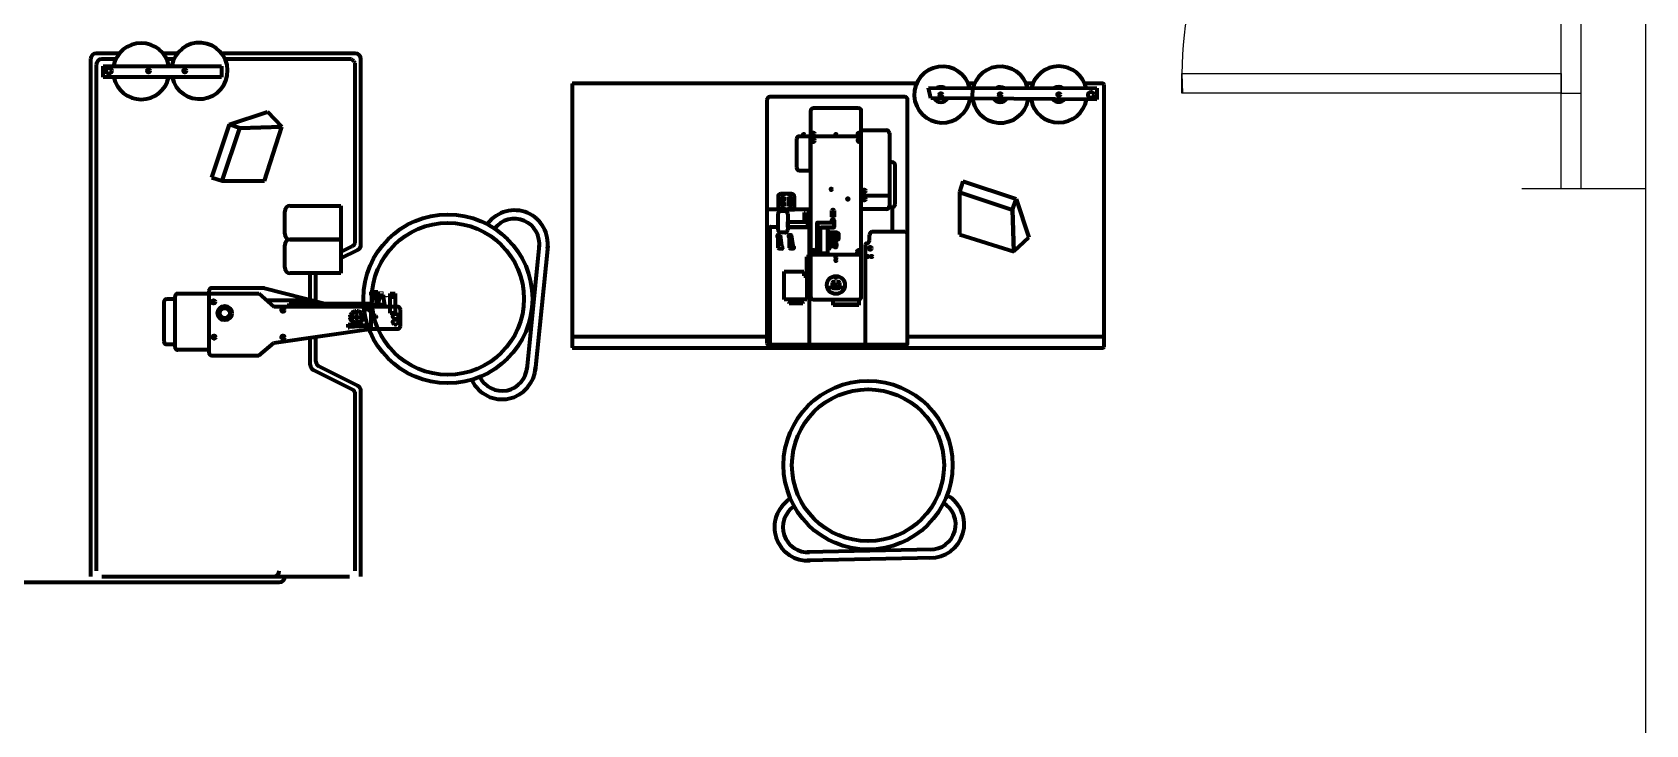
# Model space of a CAD drawing. Header units: inches. Extents: x 548 to 1330, y 676 to 1006.
# Drawn here: x 1187 to 1330.2, y 840.9 to 902.5 of the extents above; entities that cross this region are included whole.
import ezdxf

# ---------------------------------------------------------------- set-up
doc = ezdxf.new("R2010")
doc.units = ezdxf.units.IN
doc.linetypes.add('ACAD_ISO02W100', pattern=[15, 12, -3])
for name, color, linetype in [('chair', 10, 'Continuous'), ('machines', 21, 'Continuous'), ('main wall', 40, 'Continuous')]:
    doc.layers.add(name, color=color, linetype=linetype)

msp = doc.modelspace()

# ---------------------------------------------------------------- linework, layer by layer
for p, q in [((1322.74, 888.54), (1322.74, 972.91)), ((1324.49, 888.54), (1324.49, 972.91)), ((1322.74, 897.04), (1324.49, 897.04)), ((1330.24, 888.54), (1319.24, 888.54)), ((1330.24, 888.54), (1326.99, 888.54))]:
    msp.add_line(p, q)
at = {"color": 21, "lineweight": 0}
for p, q in [((1217.2, 879.7), (1217.2, 879.39)), ((1219.22, 878.07), (1219.67, 878.07)), ((1219.67, 878.07), (1219.67, 876.09)), ((1219.67, 876.09), (1217.69, 876.09))]:
    msp.add_line(p, q, dxfattribs=at)
at = {"lineweight": 0}
for p, q in [((1217.2, 879.39), (1218.15, 879.39)), ((1218.15, 879.39), (1218.15, 878.98)), ((1218.15, 878.98), (1218.77, 878.98)), ((1218.77, 878.98), (1218.77, 879.24)), ((1218.77, 879.24), (1219.22, 879.24)), ((1219.22, 879.24), (1219.22, 878.95)), ((1219.22, 878.95), (1219.22, 878.95)), ((1219.22, 878.95), (1219.22, 878.07))]:
    msp.add_line(p, q, dxfattribs=at)
msp.add_lwpolyline([(1322.74, 898.79), (1322.74, 897.04), (1289.06, 897.04), (1289.06, 898.79)], close=True)
msp.add_arc((1319.49, 898.79), 30.43, 80.5429, 183.2968)
at = {"color": 10, "lineweight": 0}
for centre, start, end in [((1223.89, 878.77), 0, 172.121), ((1223.89, 878.77), 203.4216, 0), ((1261.19, 863.98), 0, 180), ((1261.19, 863.98), 180, 0)]:
    msp.add_arc(centre, 6.75, start, end, dxfattribs=at)
at = {"layer": 'chair', "lineweight": 100}
for p, q in [((1232, 883.55), (1230.9, 872.48)), ((1232.75, 883.49), (1231.64, 872.39)), ((1266.92, 856.5), (1255.8, 856.25)), ((1266.96, 855.75), (1255.8, 855.5))]:
    msp.add_line(p, q, dxfattribs=at)
for centre, radius in [((1223.89, 878.77), 7.5), ((1223.89, 878.77), 6.75), ((1261.19, 863.98), 7.5), ((1261.19, 863.98), 6.75)]:
    msp.add_circle(centre, radius, dxfattribs=at)
for centre, radius, start, end in [((1229.79, 883.67), 2.97, 351.5308, 142.3221), ((1229.79, 883.67), 2.22, 351.5308, 142.3221), ((1228.7, 872.81), 2.97, 206.2857, 357.077), ((1228.7, 872.81), 2.22, 206.2857, 357.077), ((1255.85, 858.47), 2.97, 123.2954, 274.0867), ((1266.76, 858.72), 2.97, 268.5406, 59.3319), ((1255.85, 858.47), 2.22, 123.2954, 274.0867), ((1266.76, 858.72), 2.22, 268.5406, 59.3319)]:
    msp.add_arc(centre, radius, start, end, dxfattribs=at)
at = {"layer": 'machines', "lineweight": 100}
for p, q in [((1192.17, 900.08), (1192.17, 854.08)), ((1194.73, 900.58), (1192.67, 900.58)), ((1192.67, 899.58), (1192.67, 854.58)), ((1194.41, 900.08), (1193.17, 900.08)), ((1199.88, 900.58), (1198.61, 900.58)), ((1199.58, 900.08), (1198.92, 900.08)), ((1215.67, 900.58), (1203.8, 900.58)), ((1215.17, 900.08), (1204.11, 900.08)), ((1215.67, 883.89), (1215.67, 899.58)), ((1216.17, 883.58), (1216.17, 900.08)), ((1193.3, 899.46), (1203.8, 899.46)), ((1193.3, 898.46), (1193.3, 899.46)), ((1203.8, 898.46), (1193.3, 898.46)), ((1203.8, 899.46), (1203.8, 898.46)), ((1234.91, 897.81), (1234.91, 874.51)), ((1265.5, 897.91), (1235.01, 897.91)), ((1266.77, 896.6), (1266.55, 897.52)), ((1266.55, 897.52), (1281.49, 897.48)), ((1270.65, 897.91), (1270.09, 897.91)), ((1275.82, 897.91), (1275.24, 897.91)), ((1282.06, 897.91), (1280.42, 897.91)), ((1281.49, 897.48), (1281.49, 896.48)), ((1282.16, 874.51), (1282.16, 897.81)), ((1204.47, 894.27), (1207.89, 895.4)), ((1209.14, 894.07), (1207.89, 895.4)), ((1252.21, 896.46), (1252.21, 886.71)), ((1264.46, 896.71), (1252.46, 896.71)), ((1256.09, 895.46), (1256.09, 878.96)), ((1260.34, 895.71), (1256.34, 895.71)), ((1260.59, 878.96), (1260.59, 895.46)), ((1264.71, 884.46), (1264.71, 896.46)), ((1281.49, 896.48), (1266.77, 896.6)), ((1204.47, 894.27), (1202.9, 889.56)), ((1203.85, 889.26), (1205.41, 893.95)), ((1205.41, 893.95), (1204.47, 894.27)), ((1209.14, 894.07), (1205.41, 893.95)), ((1205.41, 893.95), (1209.14, 894.07)), ((1207.61, 889.26), (1209.14, 894.07)), ((1254.84, 892.96), (1254.84, 890.44)), ((1256.09, 893.21), (1255.09, 893.21)), ((1260.59, 893.21), (1256.09, 893.21)), ((1256.09, 890.19), (1256.09, 893.21)), ((1260.59, 893.75), (1262.84, 893.75)), ((1260.59, 886.75), (1260.59, 893.75)), ((1263.09, 893.5), (1263.09, 887)), ((1202.9, 889.56), (1203.85, 889.26)), ((1255.09, 890.19), (1256.09, 890.19)), ((1263.34, 890.91), (1263.09, 890.91)), ((1263.09, 890.91), (1263.09, 886.91)), ((1263.59, 887.16), (1263.59, 890.66)), ((1203.85, 889.26), (1207.61, 889.26)), ((1269.61, 889.21), (1269.32, 888.26)), ((1269.32, 888.26), (1269.32, 884.5)), ((1269.32, 888.26), (1274.01, 886.69)), ((1274.33, 887.64), (1269.61, 889.21)), ((1209.9, 887.04), (1214.4, 887.04)), ((1214.4, 887.04), (1214.4, 884.04)), ((1256.09, 886.71), (1252.21, 886.71)), ((1252.21, 886.71), (1252.21, 885.18)), ((1253.2, 887.85), (1253.2, 886.71)), ((1253.2, 886.71), (1254.66, 886.71)), ((1254.41, 888.1), (1253.45, 888.1)), ((1253.49, 887.51), (1253.49, 887.8)), ((1253.49, 887.01), (1253.49, 887.29)), ((1253.59, 887.9), (1253.64, 887.9)), ((1253.64, 886.91), (1253.59, 886.91)), ((1253.74, 887.8), (1253.74, 887.5)), ((1253.74, 887.3), (1253.74, 887.01)), ((1254.17, 887.5), (1254.17, 887.8)), ((1254.17, 887.01), (1254.17, 887.3)), ((1254.27, 887.9), (1254.33, 887.9)), ((1254.33, 886.91), (1254.27, 886.91)), ((1254.43, 887.8), (1254.43, 887.5)), ((1254.43, 887.3), (1254.43, 887.01)), ((1254.66, 886.71), (1254.66, 887.85)), ((1255.96, 886.71), (1255.96, 882.5)), ((1258.07, 886.71), (1258.09, 886.71)), ((1260.59, 887.96), (1263.09, 887.94)), ((1262.84, 886.75), (1260.59, 886.75)), ((1263.09, 886.91), (1263.34, 886.91)), ((1263.34, 886.91), (1263.34, 884.71)), ((1274.01, 886.69), (1274.33, 887.64)), ((1274.13, 882.97), (1274.01, 886.69)), ((1274.01, 886.69), (1274.13, 882.97)), ((1274.33, 887.64), (1275.46, 884.21)), ((1209.4, 884.54), (1209.4, 886.54)), ((1253.2, 884.91), (1253.2, 886.33)), ((1253.45, 886.58), (1253.81, 886.58)), ((1254.06, 886.33), (1254.06, 884.91)), ((1254.06, 885.62), (1255.83, 885.62)), ((1254.06, 885.15), (1254.06, 885.62)), ((1255.62, 886.45), (1255.53, 886.45)), ((1255.53, 886.45), (1255.53, 885.8)), ((1255.53, 885.8), (1255.62, 885.8)), ((1255.62, 885.8), (1255.62, 886.45)), ((1255.75, 886.12), (1255.62, 886.12)), ((1255.62, 886.12), (1255.62, 885.9)), ((1255.62, 885.9), (1255.75, 885.9)), ((1255.75, 886.36), (1255.75, 886.45)), ((1255.75, 886.45), (1255.96, 886.45)), ((1255.83, 886.45), (1255.75, 886.45)), ((1255.75, 886.45), (1255.75, 885.8)), ((1255.75, 885.9), (1255.75, 886.12)), ((1255.75, 885.8), (1255.83, 885.8)), ((1255.96, 886.36), (1255.83, 886.36)), ((1255.83, 885.8), (1255.83, 886.36)), ((1255.92, 885.8), (1255.83, 885.8)), ((1255.83, 885.8), (1255.83, 885.15)), ((1255.83, 885.62), (1255.83, 885.15)), ((1255.92, 885.15), (1255.92, 885.8)), ((1255.96, 886.45), (1255.96, 886.36)), ((1256.67, 885.55), (1258.17, 885.55)), ((1256.67, 885.55), (1256.71, 885.55)), ((1256.67, 885.52), (1256.67, 885.54)), ((1256.67, 882.82), (1256.67, 885.54)), ((1258.19, 885.52), (1256.71, 885.52)), ((1256.71, 885.51), (1256.71, 882.82)), ((1257.95, 885.75), (1257.95, 885.73)), ((1258.19, 885.76), (1257.96, 885.76)), ((1257.96, 885.73), (1258.16, 885.73)), ((1257.97, 886.06), (1257.97, 886.61)), ((1258.09, 885.96), (1258.07, 885.96)), ((1258.17, 885.76), (1258.19, 885.76)), ((1258.17, 885.72), (1258.17, 885.55)), ((1258.19, 885.52), (1258.17, 885.52)), ((1258.17, 885.52), (1258.17, 885.14)), ((1258.19, 885.52), (1258.17, 885.52)), ((1258.19, 886.61), (1258.19, 886.06)), ((1258.19, 885.73), (1258.19, 885.75)), ((1258.19, 885.75), (1258.19, 885.52)), ((1258.19, 885.55), (1258.19, 885.52)), ((1258.19, 885.12), (1258.19, 885.52)), ((1209.9, 884.04), (1214.4, 884.04)), ((1214.4, 884.04), (1209.9, 884.04)), ((1214.4, 884.04), (1214.4, 881.04)), ((1252.21, 885.18), (1252.21, 874.81)), ((1252.46, 885.08), (1252.46, 874.71)), ((1252.56, 885.18), (1253.2, 885.17)), ((1253.16, 884.26), (1253.16, 884.43)), ((1253.18, 884.45), (1253.36, 884.45)), ((1253.18, 884.24), (1253.18, 884.24)), ((1253.2, 883.31), (1253.2, 884.22)), ((1253.38, 884.43), (1253.51, 883.48)), ((1253.81, 884.66), (1253.45, 884.66)), ((1254.06, 885.15), (1255.96, 885.15)), ((1255.83, 885.15), (1254.06, 885.15)), ((1254.16, 884.26), (1254.16, 884.43)), ((1254.18, 884.45), (1254.36, 884.45)), ((1254.19, 884.24), (1254.18, 884.24)), ((1254.21, 883.31), (1254.21, 884.22)), ((1254.38, 884.43), (1254.52, 883.48)), ((1255.83, 885.15), (1255.92, 885.15)), ((1256.77, 884.58), (1256.77, 884.96)), ((1256.77, 884.96), (1256.82, 884.96)), ((1256.81, 884.51), (1256.77, 884.57)), ((1256.82, 884.96), (1256.82, 884.65)), ((1256.82, 884.64), (1256.86, 884.58)), ((1256.82, 884.18), (1256.82, 884.49)), ((1256.87, 884.18), (1256.82, 884.18)), ((1256.87, 884.57), (1256.87, 884.18)), ((1257.61, 885.09), (1256.93, 885.09)), ((1256.93, 885.08), (1256.93, 882.82)), ((1258.15, 885.12), (1257.02, 885.12)), ((1257.02, 885.12), (1257.02, 885.1)), ((1257.02, 885.1), (1258.17, 885.1)), ((1257.61, 882.82), (1257.61, 885.08)), ((1257.65, 884.68), (1257.65, 883.96)), ((1257.65, 883.23), (1257.65, 883.89)), ((1257.8, 884.69), (1257.66, 884.69)), ((1257.66, 883.95), (1257.8, 883.95)), ((1257.66, 883.9), (1257.77, 883.9)), ((1257.78, 883.89), (1257.78, 883.23)), ((1257.81, 883.96), (1257.81, 884.68)), ((1257.84, 884.65), (1257.84, 883.99)), ((1258.45, 884.56), (1257.84, 884.56)), ((1258.45, 884.46), (1257.84, 884.46)), ((1258.45, 884.36), (1257.84, 884.36)), ((1258.45, 884.26), (1257.84, 884.26)), ((1258.45, 884.16), (1257.84, 884.16)), ((1258.45, 884.06), (1257.84, 884.06)), ((1258.44, 884.66), (1257.85, 884.66)), ((1257.85, 883.98), (1258.44, 883.98)), ((1258.17, 885.1), (1258.17, 885.1)), ((1258.19, 885.12), (1258.19, 885.12)), ((1258.45, 883.99), (1258.45, 884.65)), ((1258.45, 884.61), (1258.55, 884.61)), ((1258.45, 884.03), (1258.45, 884.61)), ((1258.55, 884.03), (1258.45, 884.03)), ((1258.56, 884.6), (1258.56, 884.04)), ((1261.32, 883.96), (1261.32, 884.46)), ((1264.46, 884.71), (1261.57, 884.71)), ((1264.71, 874.81), (1264.71, 884.46)), ((1269.32, 884.5), (1274.13, 882.97)), ((1274.13, 882.97), (1275.46, 884.21)), ((1209.4, 881.54), (1209.4, 883.54)), ((1214.4, 882.38), (1215.89, 883.13)), ((1253.55, 883.21), (1253.3, 883.21)), ((1254.55, 883.21), (1254.31, 883.21)), ((1256.09, 882.5), (1255.73, 882.5)), ((1255.73, 882.5), (1255.73, 880.9)), ((1256.09, 882.71), (1260.59, 882.71)), ((1256.09, 880.9), (1256.09, 882.5)), ((1256.52, 882.82), (1256.52, 883.16)), ((1256.53, 883.17), (1256.58, 883.17)), ((1256.58, 882.82), (1256.53, 882.82)), ((1256.59, 883.16), (1256.59, 882.82)), ((1256.67, 883.07), (1256.59, 883.07)), ((1256.67, 882.93), (1256.59, 882.93)), ((1256.67, 882.82), (1256.7, 882.82)), ((1256.67, 882.82), (1256.67, 882.82)), ((1256.93, 883.07), (1256.71, 883.07)), ((1256.93, 882.93), (1256.71, 882.93)), ((1256.93, 882.82), (1257.27, 882.82)), ((1256.93, 882.82), (1257.61, 882.82)), ((1257.77, 883.22), (1257.66, 883.22)), ((1257.78, 883.66), (1258.23, 883.66)), ((1257.78, 883.43), (1257.78, 883.66)), ((1258.23, 883.43), (1257.78, 883.43)), ((1258.23, 883.33), (1258.23, 883.78)), ((1258.23, 883.66), (1258.23, 883.43)), ((1258.24, 883.79), (1258.35, 883.79)), ((1258.35, 883.32), (1258.24, 883.32)), ((1258.36, 883.78), (1258.36, 883.33)), ((1258.36, 883.66), (1258.39, 883.66)), ((1258.36, 883.43), (1258.36, 883.66)), ((1258.39, 883.43), (1258.36, 883.43)), ((1258.4, 883.65), (1258.4, 883.44)), ((1258.42, 883.61), (1258.4, 883.61)), ((1258.4, 883.61), (1258.4, 883.5)), ((1258.4, 883.5), (1258.42, 883.5)), ((1258.43, 883.51), (1258.43, 883.6)), ((1260.96, 874.71), (1260.96, 883.61)), ((1261.07, 883.71), (1261.06, 883.71)), ((1214.4, 881.04), (1209.9, 881.04)), ((1211.67, 878.68), (1211.67, 881.04)), ((1212.17, 878.55), (1212.17, 881.04)), ((1253.75, 878.71), (1253.75, 881.21)), ((1253.75, 881.21), (1255.49, 881.21)), ((1255.49, 881.21), (1255.49, 880.82)), ((1207.61, 879.73), (1202.92, 879.73)), ((1207.61, 879.73), (1212.97, 878.35)), ((1255.49, 880.82), (1255.75, 880.82)), ((1255.73, 880.9), (1256.09, 880.9)), ((1255.75, 880.82), (1255.75, 878.71)), ((1258.04, 879.8), (1258.04, 880.2)), ((1258.14, 880.3), (1258.3, 880.3)), ((1258.56, 879.7), (1258.14, 879.7)), ((1258.4, 880.3), (1258.56, 880.3)), ((1258.66, 880.2), (1258.66, 879.8)), ((1198.67, 878.48), (1198.67, 874.98)), ((1199.67, 878.73), (1198.92, 878.73)), ((1199.67, 874.48), (1199.67, 878.98)), ((1199.67, 874.73), (1199.67, 878.73)), ((1199.92, 879.23), (1202.67, 879.23)), ((1202.67, 879.48), (1202.67, 873.98)), ((1202.67, 879.23), (1207.1, 879.23)), ((1202.67, 879.23), (1202.67, 874.23)), ((1207.1, 879.23), (1208.44, 878.07)), ((1207.77, 878.65), (1211.8, 878.65)), ((1209.79, 878.07), (1209.79, 878.35)), ((1209.79, 878.35), (1217.11, 878.35)), ((1255.75, 878.71), (1253.75, 878.71)), ((1254.19, 878.44), (1255.41, 878.44)), ((1254.19, 878.35), (1254.19, 878.44)), ((1255.41, 878.35), (1254.19, 878.35)), ((1254.24, 878.71), (1255.34, 878.71)), ((1254.24, 878.63), (1254.24, 878.71)), ((1254.24, 878.63), (1255.34, 878.63)), ((1254.28, 878.56), (1254.24, 878.63)), ((1255.34, 878.63), (1254.24, 878.63)), ((1254.28, 878.56), (1255.31, 878.56)), ((1254.28, 878.44), (1254.28, 878.56)), ((1255.31, 878.56), (1254.28, 878.56)), ((1255.31, 878.44), (1254.28, 878.44)), ((1255.34, 878.63), (1255.31, 878.56)), ((1255.31, 878.56), (1255.31, 878.44)), ((1255.34, 878.71), (1255.34, 878.63)), ((1255.41, 878.44), (1255.41, 878.35)), ((1256.09, 878.9), (1255.75, 878.9)), ((1255.96, 878.9), (1255.96, 874.71)), ((1256.34, 878.71), (1260.34, 878.71)), ((1258.11, 878.71), (1260.38, 878.71)), ((1258.11, 878.2), (1258.11, 878.71)), ((1258.11, 878.31), (1260.38, 878.31)), ((1260.38, 878.2), (1258.11, 878.2)), ((1260.38, 878.71), (1260.38, 878.2)), ((1219.42, 878.07), (1208.44, 878.07)), ((1219.67, 876.34), (1219.67, 877.82)), ((1208.44, 874.86), (1217.09, 876.09)), ((1211.67, 872.89), (1211.67, 875.32)), ((1212.17, 873.2), (1212.17, 875.39)), ((1217.09, 876.09), (1219.42, 876.09)), ((1234.91, 875.41), (1252.21, 875.41)), ((1264.71, 875.41), (1282.16, 875.41)), ((1198.92, 874.73), (1199.67, 874.73)), ((1202.67, 874.23), (1199.92, 874.23)), ((1207.1, 873.73), (1208.44, 874.86)), ((1235.01, 874.41), (1282.06, 874.41)), ((1252.31, 874.71), (1264.61, 874.71)), ((1202.92, 873.73), (1207.1, 873.73)), ((1215.39, 870.72), (1211.95, 872.44)), ((1215.89, 871.03), (1212.45, 872.75)), ((1215.67, 854.58), (1215.67, 870.27)), ((1216.17, 854.08), (1216.17, 870.58)), ((1193.17, 854.08), (1215.17, 854.08)), ((1185.92, 853.58), (1208.92, 853.58))]:
    msp.add_line(p, q, dxfattribs=at)
at = {"layer": 'machines', "linetype": 'ACAD_ISO02W100', "lineweight": 100}
for p, q in [((1214.4, 882.94), (1215.39, 883.44)), ((1217.11, 878.35), (1217.09, 878.07)), ((1217.15, 879.09), (1217.15, 879.39)), ((1217.2, 879.09), (1217.2, 879.39)), ((1217.26, 879.09), (1217.26, 879.39)), ((1217.32, 879.09), (1217.32, 879.39)), ((1217.37, 879.09), (1217.37, 879.39)), ((1217.44, 879.09), (1217.44, 879.39)), ((1217.49, 879.09), (1217.49, 879.39)), ((1217.55, 879.09), (1217.55, 879.39)), ((1217.6, 879.09), (1217.6, 879.39)), ((1217.09, 876.09), (1217.09, 878.07)), ((1215.03, 876.38), (1215.13, 876.38))]:
    msp.add_line(p, q, dxfattribs=at)
for points in [[(1217.71, 878.15), (1217.71, 878.23), (1216.99, 878.23), (1216.99, 878.15)], [(1217.09, 879.09), (1217.09, 879.39), (1217.66, 879.39), (1217.66, 879.09)], [(1217.1, 878.23), (1217.26, 879.09), (1217.43, 879.09), (1217.59, 878.23)], [(1217.17, 878.07), (1217.17, 878.15), (1217.56, 878.15), (1217.56, 878.07)], [(1218.33, 878.15), (1218.33, 878.23), (1217.62, 878.23), (1217.62, 878.15)], [(1217.65, 878.91), (1217.65, 878.98), (1218.32, 878.98), (1218.32, 878.91)], [(1217.71, 878.23), (1217.86, 878.91), (1218.15, 878.91), (1218.25, 878.23)], [(1217.8, 878.07), (1217.8, 878.15), (1218.19, 878.15), (1218.19, 878.07)], [(1217.86, 878.98), (1217.86, 879.11), (1218.15, 879.11), (1218.15, 878.98)], [(1218.77, 878.95), (1218.77, 879.24), (1219.22, 879.24), (1219.22, 878.95)], [(1218.77, 877.51), (1218.77, 878.95), (1219.22, 878.95), (1219.22, 877.51)], [(1215.03, 876.24), (1215.03, 876.52), (1216.75, 876.43), (1216.75, 876.34)], [(1215.05, 876.24), (1215.05, 876.22), (1215.12, 876.22), (1215.12, 876.24)]]:
    msp.add_lwpolyline(points, close=True, dxfattribs=at)
at = {"layer": 'machines', "lineweight": 100}
for centre, radius in [((1193.79, 899.04), 0.264), ((1197.31, 899.02), 0.128), ((1200.53, 899.02), 0.128), ((1267.66, 896.92), 0.128), ((1272.93, 896.92), 0.128), ((1278.12, 896.92), 0.128), ((1280.99, 896.9), 0.264), ((1255.48, 893.37), 0.0711), ((1256.31, 893.43), 0.131), ((1256.31, 892.83), 0.131), ((1258.34, 893.37), 0.0711), ((1260.4, 893.43), 0.131), ((1260.4, 892.83), 0.131), ((1257.93, 888.51), 0.0711), ((1260.85, 888.36), 0.131), ((1253.61, 887.4), 0.164), ((1253.61, 887.4), 0.0666), ((1253.61, 887.4), 0.023), ((1254.3, 887.4), 0.164), ((1254.3, 887.4), 0.0666), ((1254.3, 887.4), 0.023), ((1259.4, 887.65), 0.0711), ((1260.85, 887.64), 0.131), ((1256.31, 882.98), 0.131), ((1258.34, 882.46), 0.0711), ((1260.35, 882.98), 0.131), ((1261.14, 882.53), 0.0711), ((1261.38, 883.26), 0.131), ((1261.51, 882.53), 0.0711), ((1258.34, 882.2), 0.0711), ((1258.34, 880), 0.798), ((1257.73, 879.73), 0.0495), ((1258.34, 880.69), 0.0495), ((1258.34, 880), 0.05), ((1258.96, 879.73), 0.0495), ((1203.08, 878.5), 0.15), ((1204.08, 877.5), 0.635), ((1204.08, 877.5), 0.444), ((1209.25, 877.76), 0.15), ((1203.13, 875.37), 0.15), ((1209.25, 875.37), 0.15)]:
    msp.add_circle(centre, radius, dxfattribs=at)
at = {"layer": 'machines', "linetype": 'ACAD_ISO02W100', "lineweight": 100}
for centre, radius in [((1215.79, 877.13), 0.59), ((1215.79, 877.13), 0.493), ((1215.79, 877.13), 0.16), ((1216.88, 877.88), 0.15), ((1217.37, 877.16), 0.15), ((1219.24, 877.21), 0.236), ((1219.24, 876.7), 0.236), ((1215.18, 876.38), 0.0534), ((1216.91, 876.26), 0.15)]:
    msp.add_circle(centre, radius, dxfattribs=at)
at = {"layer": 'machines', "lineweight": 100}
for centre, radius, start, end in [((1196.67, 899), 2.5, 10.6443, 169.3557), ((1201.84, 899.03), 2.5, 193.0338, 169.952), ((1192.67, 900.08), 0.5, 90, 180), ((1193.17, 899.58), 0.5, 90, 180), ((1215.67, 900.08), 0.5, 0, 90), ((1196.67, 899), 2.5, 192.4324, 347.5676), ((1267.79, 896.92), 2.5, 13.5126, 351.9418), ((1272.94, 896.91), 2.5, 13.0338, 349.952), ((1278.12, 896.94), 2.5, 12.4324, 167.5676), ((1267.66, 896.92), 0.672, 61.4151, 118.2857), ((1272.93, 896.92), 0.672, 59.0419, 120.6589), ((1278.12, 896.94), 0.672, 54.3539, 125.347), ((1282.06, 897.81), 0.1, 0, 90), ((1252.46, 896.46), 0.25, 90, 180), ((1256.34, 895.46), 0.25, 90, 180), ((1260.34, 895.46), 0.25, 0, 90), ((1264.46, 896.46), 0.25, 0, 90), ((1267.66, 896.92), 0.672, 208.7799, 330.2519), ((1272.93, 896.92), 0.672, 213.2329, 325.7988), ((1278.12, 896.94), 2.5, 190.6443, 349.3557), ((1278.12, 896.94), 0.672, 219.6735, 319.3583), ((1255.09, 892.96), 0.25, 90, 180), ((1262.84, 893.5), 0.25, 0, 90), ((1255.09, 890.44), 0.25, 180, 270), ((1263.34, 890.66), 0.25, 0, 90), ((1209.9, 886.54), 0.5, 90, 180), ((1253.45, 887.85), 0.25, 90, 180), ((1253.59, 887.8), 0.1, 90, 180), ((1253.59, 887.01), 0.1, 180, 270), ((1253.64, 887.8), 0.1, 0, 90), ((1253.64, 887.01), 0.1, 270, 0), ((1254.27, 887.8), 0.1, 90, 180), ((1254.27, 887.01), 0.1, 180, 270), ((1254.33, 887.8), 0.1, 360, 90), ((1254.33, 887.01), 0.1, 270, 0), ((1254.41, 887.85), 0.25, 0, 90), ((1258.07, 886.61), 0.1, 90, 180), ((1258.09, 886.61), 0.1, 0, 90), ((1262.84, 887), 0.25, 270, 0), ((1263.34, 887.16), 0.25, 270, 0), ((1253.45, 886.33), 0.25, 90, 180), ((1253.81, 886.33), 0.25, 0, 90), ((1256.67, 885.54), 0.005, 90, 180), ((1256.71, 885.51), 0.005, 90, 180), ((1257.96, 885.75), 0.005, 90, 180), ((1257.96, 885.73), 0.005, 180, 270), ((1258.07, 886.06), 0.1, 180, 270), ((1258.09, 886.06), 0.1, 270, 0), ((1258.16, 885.72), 0.005, 0, 90), ((1258.19, 885.75), 0.005, 0, 90), ((1209.9, 884.54), 0.5, 180, 270), ((1209.9, 883.54), 0.5, 90, 180), ((1252.56, 885.08), 0.1, 89.4929, 180), ((1253.18, 884.43), 0.02, 90, 180), ((1253.18, 884.26), 0.02, 180, 270), ((1253.18, 884.22), 0.02, 0, 90), ((1253.45, 884.91), 0.25, 180, 270), ((1253.36, 884.43), 0.02, 7.9575, 90), ((1253.81, 884.91), 0.25, 270, 0), ((1254.18, 884.43), 0.02, 90, 180), ((1254.18, 884.26), 0.02, 180, 270), ((1254.19, 884.22), 0.02, 0, 90), ((1254.36, 884.43), 0.02, 7.9575, 90), ((1256.79, 884.58), 0.02, 180, 214.8484), ((1256.8, 884.49), 0.02, 0, 34.8484), ((1256.84, 884.65), 0.02, 180, 215.8594), ((1256.85, 884.57), 0.02, 360, 35.8594), ((1256.93, 885.08), 0.005, 90, 180), ((1257.61, 885.08), 0.005, 0, 90), ((1257.66, 884.68), 0.01, 90, 180), ((1257.66, 883.96), 0.01, 180, 270), ((1257.66, 883.89), 0.01, 90, 180), ((1257.77, 883.89), 0.01, 0, 90), ((1257.8, 884.68), 0.01, 0, 90), ((1257.8, 883.96), 0.01, 270, 0), ((1257.85, 884.65), 0.01, 90, 180), ((1257.85, 883.99), 0.01, 180, 270), ((1258.15, 885.14), 0.02, 270, 0), ((1258.17, 885.12), 0.02, 270, 0), ((1258.44, 884.65), 0.01, 0, 90), ((1258.44, 883.99), 0.01, 270, 0), ((1258.55, 884.6), 0.01, 0, 90), ((1258.55, 884.04), 0.01, 270, 0), ((1261.07, 883.96), 0.25, 270, 0), ((1261.57, 884.46), 0.25, 90, 180), ((1264.46, 884.46), 0.25, 0, 90), ((1215.67, 883.58), 0.5, 296.5651, 0), ((1253.3, 883.31), 0.1, 180, 270), ((1253.59, 883.47), 0.0769, 179.3736, 253.4228), ((1253.53, 883.31), 0.0959, 266.0015, 73.1086), ((1254.31, 883.31), 0.1, 180, 270), ((1254.59, 883.47), 0.0769, 179.3736, 253.4228), ((1254.54, 883.31), 0.0959, 266.0015, 73.1086), ((1256.53, 883.16), 0.005, 90, 180), ((1256.53, 882.82), 0.005, 180, 270), ((1256.58, 883.16), 0.005, 0, 90), ((1256.58, 882.82), 0.005, 270, 0), ((1256.67, 882.82), 0.005, 180, 270), ((1256.7, 882.82), 0.005, 270, 0), ((1256.93, 882.82), 0.005, 180, 270), ((1257.61, 882.82), 0.005, 270, 0), ((1257.66, 883.23), 0.01, 180, 270), ((1257.77, 883.23), 0.01, 270, 0), ((1258.24, 883.78), 0.01, 90, 180), ((1258.24, 883.33), 0.01, 180, 270), ((1258.35, 883.78), 0.01, 0, 90), ((1258.35, 883.33), 0.01, 270, 0), ((1258.39, 883.65), 0.01, 0, 90), ((1258.39, 883.44), 0.01, 270, 0), ((1258.42, 883.6), 0.01, 0, 90), ((1258.42, 883.51), 0.01, 270, 0), ((1261.06, 883.61), 0.1, 90, 180), ((1209.9, 881.54), 0.5, 180, 270), ((1202.92, 879.48), 0.25, 90, 180), ((1258.14, 880.2), 0.1, 90, 180), ((1258.14, 879.8), 0.1, 180, 270), ((1258.56, 880.2), 0.1, 360, 90), ((1258.56, 879.8), 0.1, 270, 0), ((1198.92, 878.48), 0.25, 90, 180), ((1199.92, 878.98), 0.25, 90, 180), ((1256.34, 878.96), 0.25, 180, 270), ((1260.34, 878.96), 0.25, 270, 0), ((1219.42, 877.82), 0.25, 0, 90), ((1219.42, 876.34), 0.25, 270, 0), ((1198.92, 874.98), 0.25, 180, 270), ((1199.92, 874.48), 0.25, 180, 270), ((1202.92, 873.98), 0.25, 180, 270), ((1252.31, 874.81), 0.1, 180, 270), ((1264.61, 874.81), 0.1, 270, 0), ((1282.06, 874.51), 0.1, 270, 0), ((1212.17, 872.89), 0.5, 180, 243.4349), ((1212.67, 873.2), 0.5, 180, 243.4349), ((1215.67, 870.58), 0.5, 360, 63.4349), ((1215.17, 870.27), 0.5, 0, 63.4349), ((1208.42, 854.58), 0.5, 270, 0), ((1208.92, 854.08), 0.5, 270, 0)]:
    msp.add_arc(centre, radius, start, end, dxfattribs=at)
at = {"layer": 'machines', "linetype": 'ACAD_ISO02W100', "lineweight": 100}
for centre, radius, start, end in [((1215.17, 899.58), 0.5, 0, 90), ((1235.01, 897.81), 0.1, 90, 180), ((1215.17, 883.89), 0.5, 296.5651, 0), ((1235.01, 874.51), 0.1, 180, 270)]:
    msp.add_arc(centre, radius, start, end, dxfattribs=at)
at = {"layer": 'main wall'}
msp.add_line((1330.24, 675.91), (1330.24, 1005.91), dxfattribs=at)

doc.saveas('drawing.dxf')
